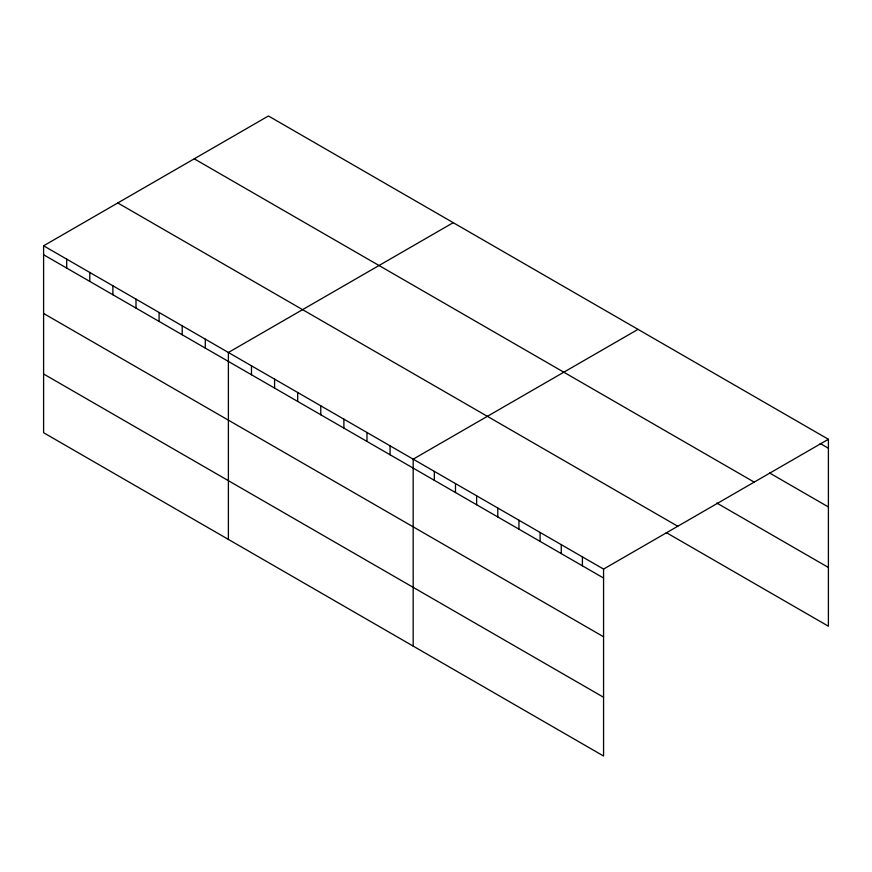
<?xml version="1.0" encoding="UTF-8"?>
<svg xmlns="http://www.w3.org/2000/svg" width="872" height="872" viewBox="0 0 872 872"><rect width="100%" height="100%" fill="white"/><g stroke="black" fill="none" stroke-linecap="round" stroke-linejoin="round"><path stroke-width="1.31" d="M603.566 636.767L603.566 569.089L43.6 245.795L43.6 432.719L603.566 756.013L603.566 636.767L43.6 313.473M666.219 532.563L828.4 626.205L828.4 439.281L268.434 115.987L43.6 245.795M453.222 222.676L228.388 352.484L228.388 539.408M638.01 329.365L413.175 459.173L413.175 646.087M603.566 569.089L828.4 439.281M820.171 443.467L828.4 448.219M769.638 473.027L828.4 506.959M194.238 158.824L754.204 482.118M716.751 503.013L828.4 567.465M117.796 202.958L677.762 526.252M43.6 254.744L603.566 578.027M43.6 373.99L603.566 697.273M582.409 556.881L582.409 565.819M561.252 544.662L561.252 553.6M540.095 532.454L540.095 541.392M518.949 520.235L518.949 529.173M497.792 508.027L497.792 516.965M476.635 495.808L476.635 504.746M455.478 483.6L455.478 492.538M434.332 471.381L434.332 480.319M390.078 445.832L390.078 454.77M366.981 432.501L366.981 441.439M343.884 419.16L343.884 428.108M320.776 405.829L320.776 414.767M297.679 392.487L297.679 401.436M274.582 379.157L274.582 388.095M251.485 365.826L251.485 374.764M205.291 339.154L205.291 348.092M182.194 325.812L182.194 334.75M159.096 312.481L159.096 321.419M135.988 299.14L135.988 308.078M112.891 285.809L112.891 294.747M89.794 272.467L89.794 281.405M66.697 259.137L66.697 268.075"/></g></svg>
